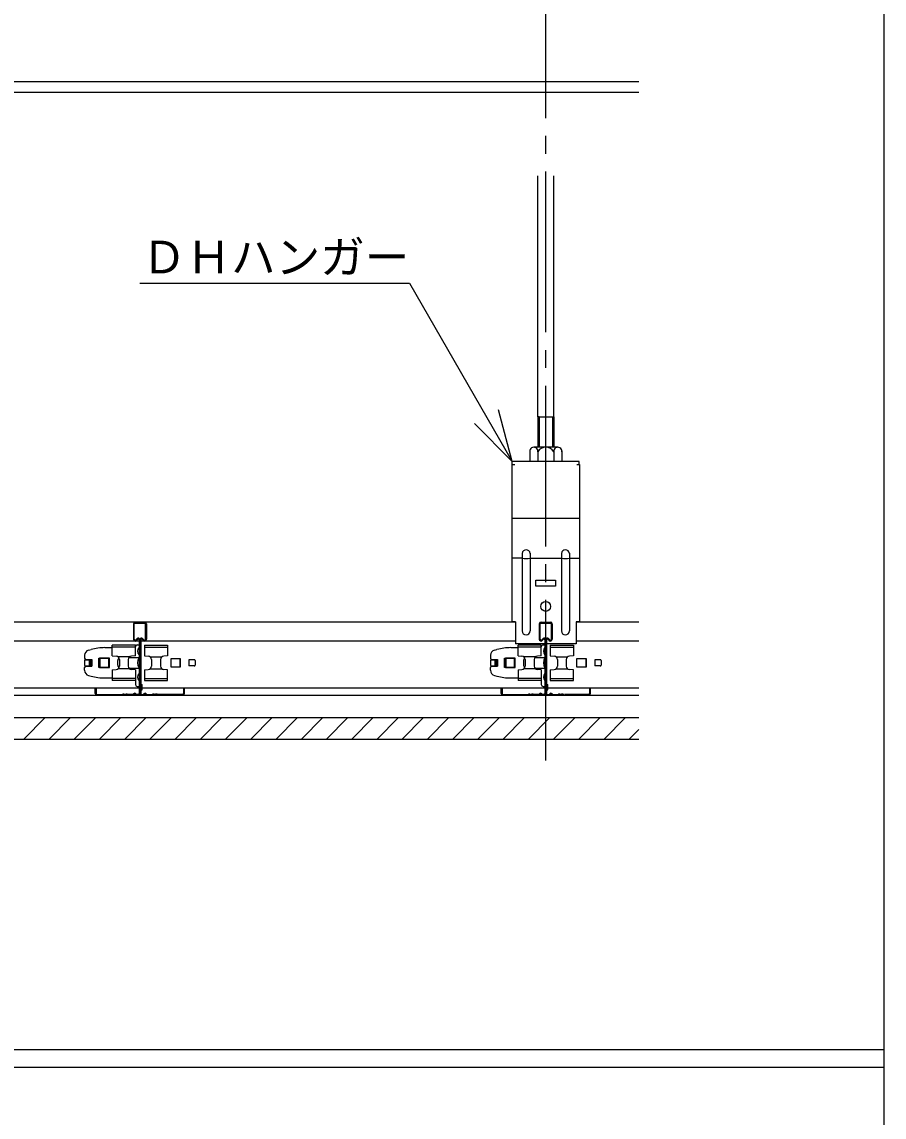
# Model space of a CAD drawing. Units: millimetres on the paper. Extents: x -204 to 206, y -141 to 144.
# Drawn here: x 158 to 206.3, y 6.7 to 68.1 of the extents above; entities that cross this region are included whole.
import ezdxf
from ezdxf.enums import TextEntityAlignment as Align

# ---------------------------------------------------------------- set-up
doc = ezdxf.new("R2010")
doc.units = ezdxf.units.MM
doc.linetypes.add('CHAIN2', pattern=[12, 9, -1, 1, -1])
for name, color, linetype in [('1-0_断面', 134, 'Continuous'), ('1-1_寸法', 134, 'Continuous'), ('1-2_文字', 134, 'Continuous'), ('F-0_図枠', 134, 'Continuous'), ('F-1_レイアウト', 134, 'Continuous')]:
    doc.layers.add(name, color=color, linetype=linetype)
doc.styles.add('ＭＳ ゴシック', font='')
doc.styles.get('ＭＳ ゴシック').set_extended_font_data('MS Gothic')

msp = doc.modelspace()

# ---------------------------------------------------------------- linework, layer by layer
at = {"layer": '1-0_断面', "color": 2, "linetype": 'CHAIN2'}
msp.add_line((187.345, 26.712), (187.345, 139.172), dxfattribs=at)
at = {"layer": '1-0_断面'}
for p, q in [((186.895, 45.966), (186.895, 59.466)), ((187.795, 45.966), (187.795, 59.466)), ((186.975, 45.966), (186.895, 45.966)), ((186.895, 45.966), (186.895, 44.266)), ((186.975, 45.966), (186.975, 44.266)), ((187.715, 45.966), (187.715, 44.266)), ((188.02, 44.266), (186.67, 44.266)), ((186.445, 44.063), (186.445, 43.466)), ((186.895, 44.016), (186.895, 43.466)), ((187.795, 44.016), (187.795, 43.466)), ((188.245, 44.063), (188.245, 43.466)), ((185.445, 43.306), (185.605, 43.306)), ((185.445, 43.306), (185.445, 34.486)), ((185.465, 43.306), (185.465, 43.466)), ((189.225, 43.466), (185.465, 43.466)), ((189.085, 43.306), (189.245, 43.306)), ((189.225, 43.306), (189.225, 43.466)), ((189.245, 43.306), (189.245, 34.486)), ((189.245, 40.266), (185.445, 40.266)), ((186.02, 38.321), (186.02, 33.971)), ((186.47, 38.321), (186.47, 33.971)), ((188.22, 38.321), (188.22, 33.971)), ((188.67, 38.321), (188.67, 33.971)), ((186.02, 38.043), (185.445, 38.043)), ((186.47, 38.043), (188.22, 38.043)), ((188.67, 38.043), (189.245, 38.043)), ((186.795, 36.826), (187.895, 36.826)), ((186.795, 36.476), (186.795, 36.826)), ((187.895, 36.826), (187.895, 36.476)), ((187.895, 36.476), (186.795, 36.476)), ((185.645, 34.466), (105.445, 34.466)), ((164.23, 34.366), (164.23, 33.506)), ((164.28, 33.506), (164.28, 34.366)), ((164.33, 34.466), (164.86, 34.466)), ((164.33, 34.416), (164.86, 34.416)), ((164.91, 33.506), (164.91, 34.366)), ((164.96, 34.366), (164.96, 33.506)), ((185.645, 34.486), (185.445, 34.486)), ((185.645, 34.486), (185.645, 33.246)), ((186.98, 34.366), (186.98, 33.506)), ((187.03, 33.506), (187.03, 34.366)), ((187.08, 34.466), (187.61, 34.466)), ((187.08, 34.416), (187.61, 34.416)), ((187.66, 33.506), (187.66, 34.366)), ((187.71, 34.366), (187.71, 33.506)), ((189.045, 34.486), (189.045, 33.246)), ((189.245, 34.486), (189.045, 34.486)), ((192.554, 34.466), (189.045, 34.466)), ((185.645, 33.406), (105.445, 33.406)), ((163.045, 32.586), (163.045, 33.169)), ((164.345, 33.169), (163.045, 33.169)), ((164.345, 32.586), (164.345, 33.169)), ((164.367, 33.472), (164.442, 33.547)), ((164.401, 33.435), (164.477, 33.511)), ((164.445, 33.186), (164.545, 33.186)), ((164.545, 33.483), (164.545, 30.466)), ((164.595, 33.483), (164.595, 30.466)), ((164.645, 33.483), (164.645, 30.466)), ((164.789, 33.435), (164.713, 33.511)), ((164.823, 33.472), (164.749, 33.547)), ((164.845, 33.169), (164.845, 32.586)), ((164.845, 33.169), (166.145, 33.169)), ((189.045, 33.246), (185.645, 33.246)), ((185.795, 32.586), (185.795, 33.169)), ((187.095, 33.169), (185.795, 33.169)), ((187.095, 32.586), (187.095, 33.169)), ((187.117, 33.472), (187.192, 33.547)), ((187.151, 33.435), (187.227, 33.511)), ((187.195, 33.186), (187.295, 33.186)), ((187.295, 33.483), (187.295, 30.466)), ((187.345, 33.483), (187.345, 30.466)), ((187.395, 33.483), (187.395, 30.466)), ((187.539, 33.435), (187.463, 33.511)), ((187.573, 33.472), (187.499, 33.547)), ((187.595, 33.169), (187.595, 32.586)), ((187.595, 33.169), (188.895, 33.169)), ((192.554, 33.406), (189.045, 33.406)), ((161.495, 32.606), (161.495, 32.446)), ((161.718, 32.895), (161.86, 32.934)), ((162.637, 33.036), (163.045, 33.036)), ((164.345, 33.066), (163.045, 33.066)), ((163.045, 32.586), (163.263, 32.567)), ((164.345, 32.586), (164.128, 32.567)), ((164.845, 33.066), (166.145, 33.066)), ((164.845, 32.586), (165.063, 32.567)), ((184.245, 32.606), (184.245, 32.446)), ((184.468, 32.895), (184.61, 32.934)), ((185.387, 33.036), (185.795, 33.036)), ((187.095, 33.066), (185.795, 33.066)), ((185.795, 32.586), (186.013, 32.567)), ((187.095, 32.586), (186.878, 32.567)), ((187.595, 33.066), (188.895, 33.066)), ((187.595, 32.586), (187.813, 32.567)), ((161.495, 32.311), (161.495, 32.061)), ((161.495, 31.766), (161.495, 31.926)), ((161.545, 32.361), (161.845, 32.361)), ((161.545, 32.011), (161.845, 32.011)), ((161.575, 32.366), (161.895, 32.366)), ((161.575, 32.006), (161.895, 32.006)), ((161.745, 32.361), (161.745, 32.011)), ((161.795, 32.361), (161.795, 32.011)), ((161.845, 32.361), (161.845, 32.011)), ((161.895, 32.366), (161.895, 32.006)), ((162.285, 32.441), (162.335, 32.441)), ((162.285, 31.931), (162.285, 32.441)), ((162.335, 31.931), (162.285, 31.931)), ((162.335, 32.441), (162.335, 31.931)), ((162.885, 32.441), (162.335, 32.441)), ((162.335, 32.436), (162.335, 31.936)), ((162.845, 32.436), (162.335, 32.436)), ((162.335, 31.936), (162.845, 31.936)), ((162.335, 31.931), (162.885, 31.931)), ((162.357, 32.436), (162.357, 31.936)), ((162.845, 31.936), (162.845, 32.436)), ((162.885, 31.931), (162.885, 32.441)), ((163.345, 32.286), (163.345, 32.086)), ((164.008, 32.513), (163.382, 32.513)), ((163.445, 32.368), (163.445, 32.004)), ((163.945, 32.368), (163.945, 32.004)), ((163.984, 32.486), (164.545, 32.486)), ((165.182, 32.513), (165.808, 32.513)), ((165.245, 32.368), (165.245, 32.004)), ((165.745, 32.368), (165.745, 32.004)), ((166.345, 31.936), (166.345, 32.436)), ((166.345, 32.436), (166.855, 32.436)), ((166.855, 31.936), (166.345, 31.936)), ((166.833, 32.436), (166.833, 31.936)), ((166.845, 32.436), (166.845, 31.936)), ((166.855, 32.436), (166.855, 31.936)), ((167.645, 32.361), (167.345, 32.361)), ((167.345, 32.361), (167.345, 32.011)), ((167.645, 32.011), (167.345, 32.011)), ((167.695, 32.311), (167.695, 32.061)), ((184.245, 32.311), (184.245, 32.061)), ((184.245, 31.766), (184.245, 31.926)), ((184.295, 32.361), (184.595, 32.361)), ((184.295, 32.011), (184.595, 32.011)), ((184.325, 32.366), (184.645, 32.366)), ((184.325, 32.006), (184.645, 32.006)), ((184.495, 32.361), (184.495, 32.011)), ((184.545, 32.361), (184.545, 32.011)), ((184.595, 32.361), (184.595, 32.011)), ((184.645, 32.366), (184.645, 32.006)), ((185.035, 32.441), (185.085, 32.441)), ((185.035, 31.931), (185.035, 32.441)), ((185.085, 31.931), (185.035, 31.931)), ((185.085, 32.441), (185.085, 31.931)), ((185.635, 32.441), (185.085, 32.441)), ((185.085, 32.436), (185.085, 31.936)), ((185.595, 32.436), (185.085, 32.436)), ((185.085, 31.936), (185.595, 31.936)), ((185.085, 31.931), (185.635, 31.931)), ((185.107, 32.436), (185.107, 31.936)), ((185.595, 31.936), (185.595, 32.436)), ((185.635, 31.931), (185.635, 32.441)), ((186.095, 32.286), (186.095, 32.086)), ((186.758, 32.513), (186.132, 32.513)), ((186.195, 32.368), (186.195, 32.004)), ((186.695, 32.368), (186.695, 32.004)), ((186.734, 32.486), (187.295, 32.486)), ((187.932, 32.513), (188.558, 32.513)), ((187.995, 32.368), (187.995, 32.004)), ((188.495, 32.368), (188.495, 32.004)), ((189.095, 31.936), (189.095, 32.436)), ((189.095, 32.436), (189.605, 32.436)), ((189.605, 31.936), (189.095, 31.936)), ((189.583, 32.436), (189.583, 31.936)), ((189.595, 32.436), (189.595, 31.936)), ((189.605, 32.436), (189.605, 31.936)), ((190.395, 32.361), (190.095, 32.361)), ((190.095, 32.361), (190.095, 32.011)), ((190.395, 32.011), (190.095, 32.011)), ((190.445, 32.311), (190.445, 32.061)), ((161.718, 31.476), (161.86, 31.438)), ((162.637, 31.336), (163.045, 31.336)), ((163.045, 31.786), (163.263, 31.805)), ((163.045, 31.786), (163.045, 31.203)), ((164.345, 31.306), (163.045, 31.306)), ((164.008, 31.858), (163.382, 31.858)), ((163.984, 31.886), (164.545, 31.886)), ((164.345, 31.786), (164.128, 31.805)), ((164.345, 31.786), (164.345, 31.203)), ((164.345, 31.336), (164.345, 30.966)), ((164.845, 31.786), (165.063, 31.805)), ((164.845, 31.786), (164.845, 31.203)), ((164.845, 31.306), (166.145, 31.306)), ((165.182, 31.858), (165.808, 31.858)), ((184.468, 31.476), (184.61, 31.438)), ((185.387, 31.336), (185.795, 31.336)), ((185.795, 31.786), (186.013, 31.805)), ((185.795, 31.786), (185.795, 31.203)), ((187.095, 31.306), (185.795, 31.306)), ((186.758, 31.858), (186.132, 31.858)), ((186.734, 31.886), (187.295, 31.886)), ((187.095, 31.786), (186.878, 31.805)), ((187.095, 31.786), (187.095, 31.203)), ((187.095, 31.336), (187.095, 30.966)), ((187.595, 31.786), (187.813, 31.805)), ((187.595, 31.786), (187.595, 31.203)), ((187.595, 31.306), (188.895, 31.306)), ((187.932, 31.858), (188.558, 31.858)), ((192.554, 30.766), (108.647, 30.766)), ((162.095, 30.466), (162.095, 30.766)), ((162.095, 30.766), (162.145, 30.766)), ((162.145, 30.766), (162.145, 30.466)), ((164.345, 31.203), (163.045, 31.203)), ((164.445, 30.866), (164.545, 30.866)), ((164.545, 30.976), (164.715, 30.976)), ((164.845, 31.203), (166.145, 31.203)), ((167.045, 30.766), (167.045, 30.466)), ((167.095, 30.766), (167.045, 30.766)), ((167.095, 30.466), (167.095, 30.766)), ((184.845, 30.466), (184.845, 30.766)), ((184.845, 30.766), (184.895, 30.766)), ((184.895, 30.766), (184.895, 30.466)), ((187.095, 31.203), (185.795, 31.203)), ((187.195, 30.866), (187.295, 30.866)), ((187.295, 30.976), (187.465, 30.976)), ((187.595, 31.203), (188.895, 31.203)), ((189.795, 30.766), (189.795, 30.466)), ((189.845, 30.766), (189.795, 30.766)), ((189.845, 30.466), (189.845, 30.766)), ((12.727, 30.366), (192.554, 30.366)), ((160.995, 30.361), (161, 30.366)), ((162.189, 30.366), (162.172, 30.366)), ((162.195, 30.416), (163.562, 30.416)), ((162.768, 30.366), (162.195, 30.366)), ((163.562, 30.416), (163.619, 30.416)), ((163.562, 30.366), (163.619, 30.366)), ((163.732, 30.416), (163.789, 30.416)), ((163.789, 30.366), (163.732, 30.366)), ((164.19, 30.416), (163.902, 30.416)), ((163.902, 30.366), (164.189, 30.366)), ((164.221, 30.43), (164.236, 30.449)), ((164.275, 30.417), (164.259, 30.398)), ((164.336, 30.417), (164.351, 30.398)), ((164.39, 30.43), (164.374, 30.449)), ((164.495, 30.416), (164.42, 30.416)), ((164.42, 30.366), (164.495, 30.366)), ((164.695, 30.416), (164.77, 30.416)), ((164.77, 30.366), (164.695, 30.366)), ((164.801, 30.43), (164.816, 30.449)), ((164.855, 30.417), (164.839, 30.398)), ((164.916, 30.417), (164.931, 30.398)), ((164.947, 30.379), (164.931, 30.398)), ((164.97, 30.43), (164.954, 30.449)), ((165, 30.416), (165.289, 30.416)), ((165.289, 30.366), (165.002, 30.366)), ((165.459, 30.416), (165.402, 30.416)), ((165.402, 30.366), (165.459, 30.366)), ((166.995, 30.416), (165.572, 30.416)), ((166.245, 30.366), (165.572, 30.366)), ((167.002, 30.366), (167.018, 30.366)), ((183.745, 30.361), (183.75, 30.366)), ((184.939, 30.366), (184.922, 30.366)), ((184.945, 30.416), (186.312, 30.416)), ((185.518, 30.366), (184.945, 30.366)), ((186.312, 30.416), (186.369, 30.416)), ((186.312, 30.366), (186.369, 30.366)), ((186.482, 30.416), (186.539, 30.416)), ((186.539, 30.366), (186.482, 30.366)), ((186.94, 30.416), (186.652, 30.416)), ((186.652, 30.366), (186.939, 30.366)), ((186.971, 30.43), (186.986, 30.449)), ((187.025, 30.417), (187.009, 30.398)), ((187.086, 30.417), (187.101, 30.398)), ((187.14, 30.43), (187.124, 30.449)), ((187.245, 30.416), (187.17, 30.416)), ((187.17, 30.366), (187.245, 30.366)), ((187.445, 30.416), (187.52, 30.416)), ((187.52, 30.366), (187.445, 30.366)), ((187.551, 30.43), (187.566, 30.449)), ((187.605, 30.417), (187.589, 30.398)), ((187.666, 30.417), (187.681, 30.398)), ((187.72, 30.43), (187.704, 30.449)), ((187.75, 30.416), (188.039, 30.416)), ((188.039, 30.366), (187.752, 30.366)), ((188.209, 30.416), (188.152, 30.416)), ((188.152, 30.366), (188.209, 30.366)), ((188.379, 30.416), (188.322, 30.416)), ((188.322, 30.366), (188.379, 30.366)), ((189.745, 30.416), (188.422, 30.416)), ((188.995, 30.366), (188.422, 30.366)), ((189.752, 30.366), (189.768, 30.366)), ((12.727, 29.116), (192.554, 29.116)), ((158.087, 27.916), (159.287, 29.116)), ((159.501, 27.916), (160.701, 29.116)), ((160.916, 27.916), (162.116, 29.116)), ((162.33, 27.916), (163.53, 29.116)), ((163.744, 27.916), (164.944, 29.116)), ((165.158, 27.916), (166.358, 29.116)), ((166.572, 27.916), (167.772, 29.116)), ((167.987, 27.916), (169.187, 29.116)), ((169.401, 27.916), (170.601, 29.116)), ((170.815, 27.916), (172.015, 29.116)), ((172.229, 27.916), (173.429, 29.116)), ((173.644, 27.916), (174.844, 29.116)), ((175.058, 27.916), (176.258, 29.116)), ((176.472, 27.916), (177.672, 29.116)), ((177.886, 27.916), (179.086, 29.116)), ((179.3, 27.916), (180.5, 29.116)), ((180.715, 27.916), (181.915, 29.116)), ((182.129, 27.916), (183.329, 29.116)), ((183.543, 27.916), (184.743, 29.116)), ((184.957, 27.916), (186.157, 29.116)), ((186.371, 27.916), (187.571, 29.116)), ((187.786, 27.916), (188.986, 29.116)), ((189.2, 27.916), (190.4, 29.116)), ((190.614, 27.916), (191.814, 29.116)), ((192.028, 27.916), (192.57, 28.458)), ((12.727, 27.916), (192.554, 27.916))]:
    msp.add_line(p, q, dxfattribs=at)
for points in [[(186.975, 45.966), (187.795, 45.966), (187.795, 44.266)], [(166.145, 33.169), (166.145, 32.586), (165.928, 32.567)], [(188.895, 33.169), (188.895, 32.586), (188.678, 32.567)], [(166.145, 31.203), (166.145, 31.786), (165.928, 31.805)], [(188.895, 31.203), (188.895, 31.786), (188.678, 31.805)], [(164.545, 30.676), (164.715, 30.676), (164.715, 30.976)], [(187.295, 30.676), (187.465, 30.676), (187.465, 30.976)]]:
    msp.add_lwpolyline(points, dxfattribs=at)
msp.add_circle((187.345, 35.346), 0.275, dxfattribs=at)
for centre, radius, start, end in [((186.67, 44.04), 0.226, 353.97442, 186.02558), ((187.345, 43.736), 0.53, 31.89079, 148.10921), ((188.02, 44.04), 0.226, 353.97442, 186.02558), ((186.245, 38.294), 0.227, 6.73292, 173.26708), ((188.445, 38.294), 0.227, 6.73292, 173.26708), ((186.245, 39.728), 1.7, 262.39609, 277.60391), ((188.445, 39.728), 1.7, 262.39609, 277.60391), ((164.33, 34.366), 0.1, 90, 180), ((164.33, 34.366), 0.05, 90, 180), ((164.86, 34.366), 0.1, 0, 90), ((164.86, 34.366), 0.05, 0, 90), ((187.08, 34.366), 0.1, 90, 180), ((187.08, 34.366), 0.05, 90, 180), ((187.61, 34.366), 0.1, 0, 90), ((187.61, 34.366), 0.05, 0, 90), ((186.245, 33.971), 0.225, 180, 0), ((188.445, 33.971), 0.225, 180, 0), ((164.33, 33.506), 0.1, 180, 315), ((164.33, 33.506), 0.05, 180, 317.84797), ((164.445, 33.086), 0.1, 90, 180), ((164.505, 33.483), 0.09, 0, 135), ((164.505, 33.483), 0.04, 0, 135), ((164.685, 33.483), 0.09, 45, 180), ((164.685, 33.483), 0.04, 45, 180), ((164.86, 33.506), 0.1, 225, 0), ((164.86, 33.506), 0.05, 222.15203, 0), ((187.08, 33.506), 0.1, 180, 315), ((187.08, 33.506), 0.05, 180, 317.84797), ((187.195, 33.086), 0.1, 90, 180), ((187.255, 33.483), 0.09, 0, 135), ((187.255, 33.483), 0.04, 0, 135), ((187.435, 33.483), 0.09, 45, 180), ((187.435, 33.483), 0.04, 45, 180), ((187.61, 33.506), 0.1, 225, 0), ((187.61, 33.506), 0.05, 222.15203, 0), ((161.795, 32.606), 0.3, 105, 180), ((162.637, 30.036), 3, 90, 105), ((163.245, 32.368), 0.2, 0, 85), ((164.145, 32.368), 0.2, 95, 180), ((164.755, 32.836), 0.29, 136.39718, 223.60282), ((165.045, 32.368), 0.2, 0, 85), ((165.945, 32.368), 0.2, 95, 180), ((184.545, 32.606), 0.3, 105, 180), ((185.387, 30.036), 3, 90, 105), ((185.995, 32.368), 0.2, 0, 85), ((186.895, 32.368), 0.2, 95, 180), ((187.505, 32.836), 0.29, 136.39718, 223.60282), ((187.795, 32.368), 0.2, 0, 85), ((188.695, 32.368), 0.2, 95, 180), ((161.575, 32.446), 0.08, 180, 270), ((161.545, 32.311), 0.05, 90, 180), ((161.545, 32.061), 0.05, 180, 270), ((161.575, 31.926), 0.08, 90, 180), ((163.245, 32.004), 0.2, 275, 0), ((163.545, 32.286), 0.2, 125.77673, 180), ((163.545, 32.086), 0.2, 180, 234.22327), ((164.145, 32.004), 0.2, 180, 265), ((165.068, 32.186), 0.603, 150.13717, 209.86283), ((165.045, 32.004), 0.2, 275, 0), ((165.945, 32.004), 0.2, 180, 265), ((167.645, 32.311), 0.05, 0, 90), ((167.645, 32.061), 0.05, 270, 0), ((184.325, 32.446), 0.08, 180, 270), ((184.295, 32.311), 0.05, 90, 180), ((184.295, 32.061), 0.05, 180, 270), ((184.325, 31.926), 0.08, 90, 180), ((185.995, 32.004), 0.2, 275, 0), ((186.295, 32.286), 0.2, 125.77673, 180), ((186.295, 32.086), 0.2, 180, 234.22327), ((186.895, 32.004), 0.2, 180, 265), ((187.818, 32.186), 0.603, 150.13717, 209.86283), ((187.795, 32.004), 0.2, 275, 0), ((188.695, 32.004), 0.2, 180, 265), ((190.395, 32.311), 0.05, 0, 90), ((190.395, 32.061), 0.05, 270, 0), ((161.795, 31.766), 0.3, 180, 255), ((162.637, 34.336), 3, 255, 270), ((164.755, 31.386), 0.29, 136.39718, 223.60282), ((184.545, 31.766), 0.3, 180, 255), ((185.387, 34.336), 3, 255, 270), ((187.505, 31.386), 0.29, 136.39718, 223.60282), ((164.445, 30.966), 0.1, 180, 270), ((187.195, 30.966), 0.1, 180, 270), ((162.195, 30.466), 0.1, 180, 270), ((162.195, 30.466), 0.05, 180, 270), ((163.619, 30.436), 0.02, 270, 308.94244), ((163.619, 30.436), 0.07, 270, 308.94244), ((163.675, 30.366), 0.07, 51.05756, 128.94244), ((163.675, 30.366), 0.02, 51.05756, 126.8699), ((163.732, 30.436), 0.07, 231.05756, 270), ((163.732, 30.436), 0.02, 231.05756, 270), ((163.789, 30.436), 0.02, 270, 308.94244), ((163.789, 30.436), 0.07, 270, 308.94244), ((163.845, 30.366), 0.07, 51.05756, 128.94244), ((163.845, 30.366), 0.02, 51.05756, 126.8699), ((163.902, 30.436), 0.07, 231.05756, 270), ((163.902, 30.436), 0.02, 231.05756, 270), ((164.19, 30.456), 0.04, 270, 320), ((164.19, 30.456), 0.09, 270, 320), ((164.305, 30.391), 0.09, 40, 140), ((164.305, 30.391), 0.04, 40, 140), ((164.42, 30.456), 0.09, 220, 270), ((164.42, 30.456), 0.04, 220, 270), ((164.495, 30.466), 0.05, 270, 0), ((164.495, 30.466), 0.1, 270, 0), ((164.695, 30.466), 0.1, 180, 270), ((164.695, 30.466), 0.05, 180, 270), ((164.77, 30.456), 0.04, 270, 320), ((164.77, 30.456), 0.09, 270, 320), ((164.885, 30.391), 0.09, 40, 140), ((164.885, 30.391), 0.04, 40, 140), ((164.978, 30.405), 0.04, 220, 270), ((165, 30.456), 0.04, 220, 270), ((165.289, 30.436), 0.02, 270, 308.94244), ((165.289, 30.436), 0.07, 270, 308.94244), ((165.345, 30.366), 0.07, 51.05756, 128.94244), ((165.345, 30.366), 0.02, 53.1301, 128.94244), ((165.402, 30.436), 0.07, 231.05756, 270), ((165.402, 30.436), 0.02, 231.05756, 270), ((165.459, 30.436), 0.02, 270, 308.94244), ((165.459, 30.436), 0.07, 270, 308.94244), ((165.515, 30.366), 0.07, 51.05756, 128.94244), ((165.515, 30.366), 0.02, 53.1301, 128.94244), ((165.572, 30.436), 0.07, 231.05756, 270), ((165.572, 30.436), 0.02, 231.05756, 270), ((166.995, 30.466), 0.05, 270, 0), ((166.995, 30.466), 0.1, 270, 0), ((184.945, 30.466), 0.1, 180, 270), ((184.945, 30.466), 0.05, 180, 270), ((186.369, 30.436), 0.02, 270, 308.94244), ((186.369, 30.436), 0.07, 270, 308.94244), ((186.425, 30.366), 0.07, 51.05756, 128.94244), ((186.425, 30.366), 0.02, 51.05756, 126.8699), ((186.482, 30.436), 0.07, 231.05756, 270), ((186.482, 30.436), 0.02, 231.05756, 270), ((186.539, 30.436), 0.02, 270, 308.94244), ((186.539, 30.436), 0.07, 270, 308.94244), ((186.595, 30.366), 0.07, 51.05756, 128.94244), ((186.595, 30.366), 0.02, 51.05756, 126.8699), ((186.652, 30.436), 0.07, 231.05756, 270), ((186.652, 30.436), 0.02, 231.05756, 270), ((186.94, 30.456), 0.04, 270, 320), ((186.94, 30.456), 0.09, 270, 320), ((187.055, 30.391), 0.09, 40, 140), ((187.055, 30.391), 0.04, 40, 140), ((187.17, 30.456), 0.09, 220, 270), ((187.17, 30.456), 0.04, 220, 270), ((187.245, 30.466), 0.05, 270, 0), ((187.245, 30.466), 0.1, 270, 0), ((187.445, 30.466), 0.1, 180, 270), ((187.445, 30.466), 0.05, 180, 270), ((187.52, 30.456), 0.04, 270, 320), ((187.52, 30.456), 0.09, 270, 320), ((187.635, 30.391), 0.09, 40, 140), ((187.635, 30.391), 0.04, 40, 140), ((187.75, 30.456), 0.04, 220, 270), ((188.039, 30.436), 0.02, 270, 308.94244), ((188.039, 30.436), 0.07, 270, 308.94244), ((188.095, 30.366), 0.07, 51.05756, 128.94244), ((188.095, 30.366), 0.02, 53.1301, 128.94244), ((188.152, 30.436), 0.07, 231.05756, 270), ((188.152, 30.436), 0.02, 231.05756, 270), ((188.209, 30.436), 0.02, 270, 308.94244), ((188.209, 30.436), 0.07, 270, 308.94244), ((188.265, 30.366), 0.07, 51.05756, 128.94244), ((188.265, 30.366), 0.02, 53.1301, 128.94244), ((188.322, 30.436), 0.07, 231.05756, 270), ((188.322, 30.436), 0.02, 231.05756, 270), ((189.745, 30.466), 0.05, 270, 0), ((189.745, 30.466), 0.1, 270, 0)]:
    msp.add_arc(centre, radius, start, end, dxfattribs=at)
at = {"layer": '1-1_寸法'}
for p, q in [((145.065, 64.766), (192.554, 64.766)), ((144.605, 64.166), (192.554, 64.166))]:
    msp.add_line(p, q, dxfattribs=at)
at = {"layer": '1-2_文字'}
for p, q in [((164.594, 53.454), (179.699, 53.454)), ((179.699, 53.454), (185.465, 43.466)), ((185.465, 43.466), (184.689, 46.364)), ((185.465, 43.466), (183.344, 45.587))]:
    msp.add_line(p, q, dxfattribs=at)
at = {"layer": 'F-0_図枠'}
msp.add_line((206.311, -141.473), (206.311, 143.527), dxfattribs=at)
at = {"layer": 'F-1_レイアウト'}
for p, q in [((-203.689, 10.527), (206.311, 10.527)), ((-203.689, 9.527), (206.311, 9.527))]:
    msp.add_line(p, q, dxfattribs=at)

# ---------------------------------------------------------------- texts
at = {"layer": '1-2_文字', "style": 'ＭＳ ゴシック'}
msp.add_text('ＤＨハンガー', height=1.833, dxfattribs=at).set_placement((164.699, 53.454), align=Align.BOTTOM_LEFT)

doc.saveas('drawing.dxf')
